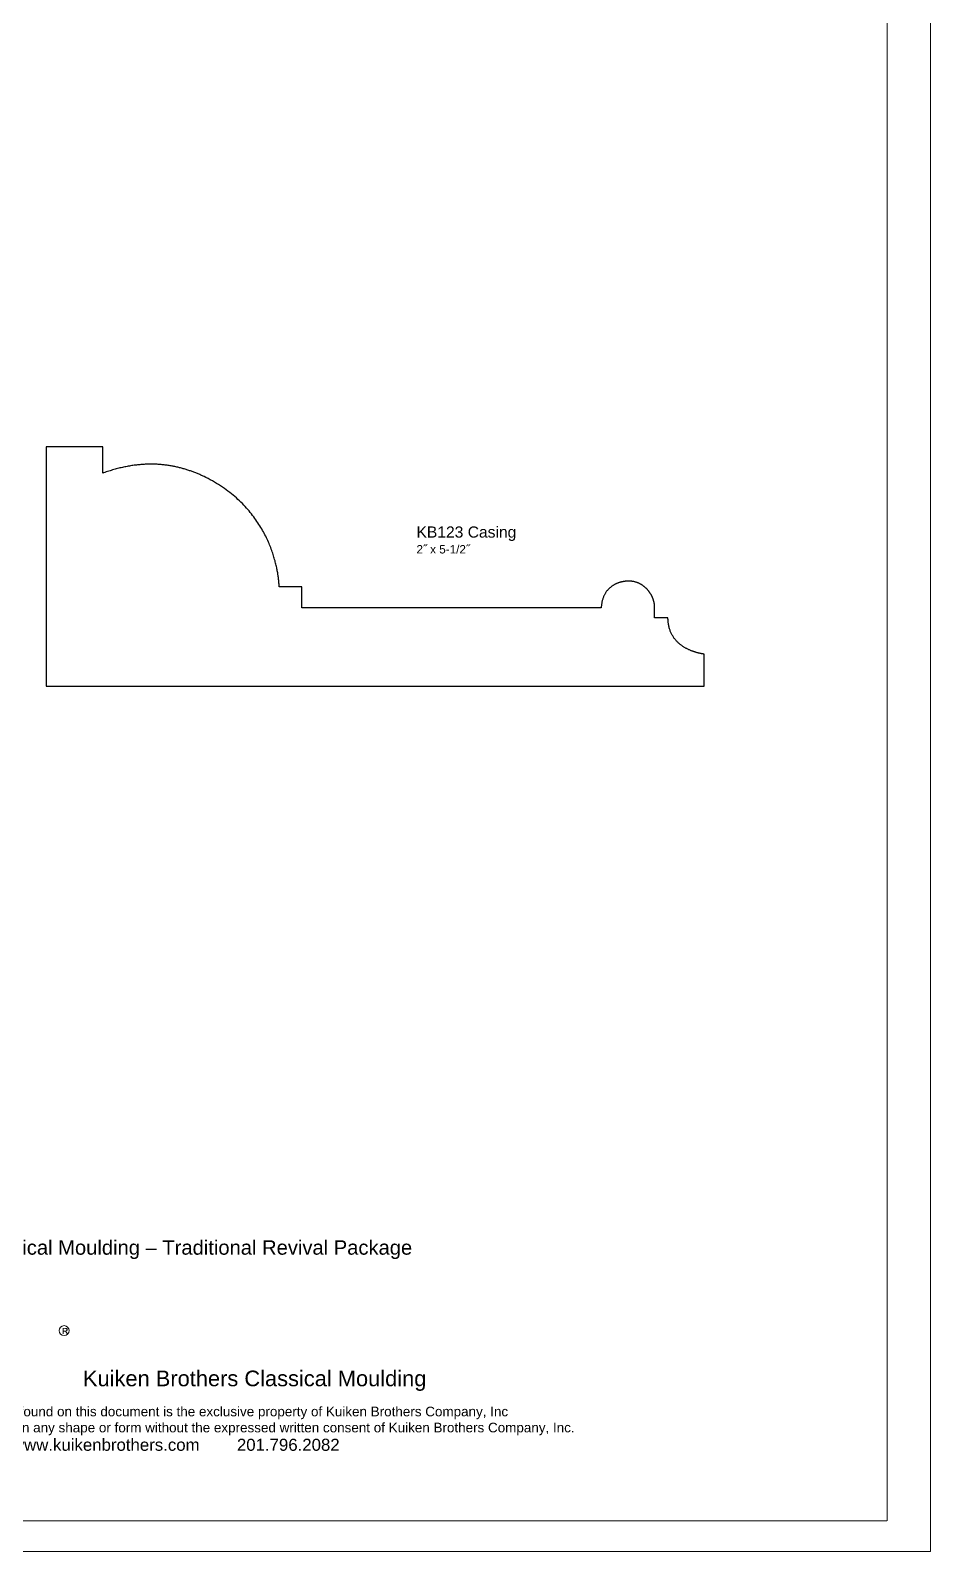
# Model space of a CAD drawing. Extents: x -4.3 to 9, y -5.5 to 16.6.
# Drawn here: x 1.49 to 8.98, y -5.5 to 7.15 of the extents above; entities that cross this region are included whole.
import ezdxf

# ---------------------------------------------------------------- set-up
doc = ezdxf.new("R2010")
doc.units = 0
doc.header["$MEASUREMENT"] = 0
doc.layers.add('DO NOT PLOT', color=2, linetype='Continuous', plot=False)
doc.layers.add('LAYER_1', color=7, linetype='Continuous')

# ---------------------------------------------------------------- blocks, each defined once
blk = doc.blocks.new('KB123 Casing')
at = {"flags": 128}
blk.add_lwpolyline([(0, 0.41748), (0, 0.39241), (0, 0.36788), (0, 0.34391), (0, 0.32052), (0, 0.29774), (0, 0.2756), (0, 0.25412), (0, 0.23332), (0, 0.21324), (0, 0.1939), (0, 0.17531), (0, 0.15752), (0, 0.14053), (0, 0.12439), (0, 0.10911), (0, 0.09471), (0, 0.08123), (0, 0.06869), (0, 0.05712), (0, 0.04653), (0, 0.03697), (0, 0.02844), (0, 0.02097), (0, 0.0146), (0, 0.00935), (0, 0.00524), (0, 0.00229), (0, 0.00054), (0, 0), (0.00192, 0), (0.00718, 0), (0.01571, 0), (0.02744, 0), (0.04231, 0), (0.06023, 0), (0.08114, 0), (0.10498, 0), (0.13167, 0), (0.16114, 0), (0.19332, 0), (0.22815, 0), (0.26555, 0), (0.30545, 0), (0.34779, 0), (0.3925, 0), (0.4395, 0), (0.48872, 0), (0.5401, 0), (0.59357, 0), (0.64905, 0), (0.70649, 0), (0.76579, 0), (0.82691, 0), (0.88977, 0), (0.95429, 0), (1.02041, 0), (1.08807, 0), (1.15718, 0), (1.22768, 0), (1.2995, 0), (1.37258, 0), (1.44683, 0), (1.5222, 0), (1.59861, 0), (1.67599, 0), (1.75427, 0), (1.83339, 0), (1.91327, 0), (1.99384, 0), (2.07504, 0), (2.1568, 0), (2.23903, 0), (2.32169, 0), (2.40469, 0), (2.48796, 0), (2.57145, 0), (2.65507, 0), (2.73875, 0), (2.82244, 0), (2.90605, 0), (2.98952, 0), (3.07278, 0), (3.15576, 0), (3.23839, 0), (3.3206, 0), (3.40231, 0), (3.48347, 0), (3.564, 0), (3.64384, 0), (3.7229, 0), (3.80113, 0), (3.87844, 0), (3.95478, 0), (4.03008, 0), (4.10426, 0), (4.17725, 0), (4.24899, 0), (4.3194, 0), (4.38842, 0), (4.45597, 0), (4.52199, 0), (4.5864, 0), (4.64914, 0), (4.71014, 0), (4.76933, 0), (4.82666, 0), (4.88196, 0), (4.93536, 0), (4.98656, 0), (5.03566, 0), (5.08246, 0), (5.12706, 0), (5.16926, 0), (5.20896, 0), (5.24616, 0), (5.28086, 0), (5.31286, 0), (5.34216, 0), (5.36866, 0), (5.39226, 0), (5.41296, 0), (5.43066, 0), (5.44536, 0), (5.45686, 0), (5.46516, 0), (5.47026, 0), (5.47196, 0), (5.47196, 0.00008), (5.47196, 0.00033), (5.47196, 0.00074), (5.47196, 0.0013), (5.47196, 0.00202), (5.47196, 0.00288), (5.47196, 0.00389), (5.47196, 0.00505), (5.47196, 0.00634), (5.47196, 0.00777), (5.47196, 0.00934), (5.47196, 0.01103), (5.47196, 0.01285), (5.47196, 0.01479), (5.47196, 0.01685), (5.47196, 0.01903), (5.47196, 0.02132), (5.47196, 0.02372), (5.47196, 0.02622), (5.47196, 0.02882), (5.47196, 0.03153), (5.47196, 0.03433), (5.47196, 0.03722), (5.47196, 0.0402), (5.47196, 0.04327), (5.47196, 0.04641), (5.47196, 0.04964), (5.47196, 0.05294), (5.47196, 0.05631), (5.47196, 0.05975), (5.47196, 0.06326), (5.47196, 0.06682), (5.47196, 0.07045), (5.47196, 0.07413), (5.47196, 0.07786), (5.47196, 0.08163), (5.47196, 0.08546), (5.47196, 0.08932), (5.47196, 0.09322), (5.47196, 0.09715), (5.47196, 0.10112), (5.47196, 0.10511), (5.47196, 0.10913), (5.47196, 0.11316), (5.47196, 0.11722), (5.47196, 0.12129), (5.47196, 0.12536), (5.47196, 0.12945), (5.47196, 0.13354), (5.47196, 0.13763), (5.47196, 0.14171), (5.47196, 0.14579), (5.47196, 0.14986), (5.47196, 0.15392), (5.47196, 0.15795), (5.47196, 0.16197), (5.47196, 0.16597), (5.47196, 0.16993), (5.47196, 0.17387), (5.47196, 0.17777), (5.47196, 0.18164), (5.47196, 0.18546), (5.47196, 0.18924), (5.47196, 0.19298), (5.47196, 0.19666), (5.47196, 0.20029), (5.47196, 0.20386), (5.47196, 0.20737), (5.47196, 0.21081), (5.47196, 0.21419), (5.47196, 0.21749), (5.47196, 0.22072), (5.47196, 0.22388), (5.47196, 0.22695), (5.47196, 0.22993), (5.47196, 0.23283), (5.47196, 0.23564), (5.47196, 0.23835), (5.47196, 0.24096), (5.47196, 0.24347), (5.47196, 0.24588), (5.47196, 0.24817), (5.47196, 0.25036), (5.47196, 0.25242), (5.47196, 0.25437), (5.47196, 0.2562), (5.47196, 0.2579), (5.47196, 0.25948), (5.47196, 0.26092), (5.47196, 0.26222), (5.47196, 0.26338), (5.47196, 0.26441), (5.47196, 0.26528), (5.47196, 0.26601), (5.47196, 0.26658), (5.47196, 0.267), (5.47196, 0.26725), (5.47196, 0.26735), (5.47186, 0.26736), (5.47156, 0.26738), (5.47116, 0.26743), (5.47056, 0.2675), (5.46976, 0.26759), (5.46876, 0.2677), (5.46766, 0.26784), (5.46636, 0.26801), (5.46486, 0.26821), (5.46326, 0.26843), (5.46146, 0.26869), (5.45956, 0.26898), (5.45756, 0.2693), (5.45536, 0.26966), (5.45306, 0.27005), (5.45056, 0.27049), (5.44806, 0.27096), (5.44536, 0.27147), (5.44246, 0.27203), (5.43956, 0.27263), (5.43656, 0.27327), (5.43336, 0.27397), (5.43006, 0.27471), (5.42676, 0.27549), (5.42326, 0.27633), (5.41976, 0.27722), (5.41606, 0.27817), (5.41236, 0.27917), (5.40856, 0.28022), (5.40466, 0.28134), (5.40076, 0.28251), (5.39666, 0.28374), (5.39256, 0.28503), (5.38846, 0.28639), (5.38426, 0.28781), (5.37996, 0.2893), (5.37566, 0.29086), (5.37126, 0.29248), (5.36686, 0.29417), (5.36246, 0.29594), (5.35796, 0.29778), (5.35346, 0.29969), (5.34896, 0.30168), (5.34436, 0.30375), (5.33976, 0.30589), (5.33516, 0.30811), (5.33056, 0.31042), (5.32596, 0.31281), (5.32136, 0.31528), (5.31676, 0.31783), (5.31216, 0.32048), (5.30756, 0.32321), (5.30296, 0.32603), (5.29836, 0.32895), (5.29376, 0.33195), (5.28926, 0.33505), (5.28466, 0.33824), (5.28026, 0.34153), (5.27576, 0.34492), (5.27136, 0.34841), (5.26696, 0.352), (5.26266, 0.35569), (5.25836, 0.35948), (5.25416, 0.36338), (5.24996, 0.36739), (5.24586, 0.3715), (5.24186, 0.37572), (5.23786, 0.38006), (5.23396, 0.3845), (5.23016, 0.38906), (5.22646, 0.39373), (5.22276, 0.39852), (5.21926, 0.40342), (5.21576, 0.40845), (5.21236, 0.41359), (5.20906, 0.41886), (5.20586, 0.42425), (5.20286, 0.42976), (5.19986, 0.4354), (5.19706, 0.44117), (5.19426, 0.44707), (5.19166, 0.45309), (5.18926, 0.45925), (5.18686, 0.46554), (5.18466, 0.47196), (5.18256, 0.47852), (5.18066, 0.48521), (5.17886, 0.49205), (5.17726, 0.49902), (5.17576, 0.50614), (5.17446, 0.51339), (5.17326, 0.5208), (5.17226, 0.52834), (5.17146, 0.53603), (5.17076, 0.54388), (5.17026, 0.55187), (5.16996, 0.56001), (5.16986, 0.5683), (5.16986, 0.56942), (5.16976, 0.56942), (5.16956, 0.56942), (5.16936, 0.56942), (5.16906, 0.56942), (5.16876, 0.56942), (5.16826, 0.56942), (5.16786, 0.56942), (5.16726, 0.56942), (5.16676, 0.56942), (5.16606, 0.56942), (5.16536, 0.56942), (5.16466, 0.56942), (5.16386, 0.56942), (5.16296, 0.56942), (5.16206, 0.56942), (5.16116, 0.56942), (5.16016, 0.56942), (5.15906, 0.56942), (5.15806, 0.56942), (5.15686, 0.56942), (5.15576, 0.56942), (5.15456, 0.56942), (5.15336, 0.56942), (5.15206, 0.56942), (5.15076, 0.56942), (5.14946, 0.56942), (5.14806, 0.56942), (5.14666, 0.56942), (5.14526, 0.56942), (5.14376, 0.56942), (5.14226, 0.56942), (5.14076, 0.56942), (5.13926, 0.56942), (5.13776, 0.56942), (5.13616, 0.56942), (5.13456, 0.56942), (5.13296, 0.56942), (5.13136, 0.56942), (5.12966, 0.56942), (5.12806, 0.56942), (5.12636, 0.56942), (5.12476, 0.56942), (5.12306, 0.56942), (5.12136, 0.56942), (5.11966, 0.56942), (5.11796, 0.56942), (5.11626, 0.56942), (5.11456, 0.56942), (5.11286, 0.56942), (5.11116, 0.56942), (5.10946, 0.56942), (5.10776, 0.56942), (5.10616, 0.56942), (5.10446, 0.56942), (5.10276, 0.56942), (5.10106, 0.56942), (5.09946, 0.56942), (5.09786, 0.56942), (5.09616, 0.56942), (5.09456, 0.56942), (5.09296, 0.56942), (5.09146, 0.56942), (5.08986, 0.56942), (5.08836, 0.56942), (5.08686, 0.56942), (5.08536, 0.56942), (5.08386, 0.56942), (5.08246, 0.56942), (5.08106, 0.56942), (5.07966, 0.56942), (5.07826, 0.56942), (5.07696, 0.56942), (5.07566, 0.56942), (5.07446, 0.56942), (5.07326, 0.56942), (5.07206, 0.56942), (5.07096, 0.56942), (5.06986, 0.56942), (5.06876, 0.56942), (5.06776, 0.56942), (5.06686, 0.56942), (5.06596, 0.56942), (5.06506, 0.56942), (5.06426, 0.56942), (5.06346, 0.56942), (5.06276, 0.56942), (5.06206, 0.56942), (5.06146, 0.56942), (5.06096, 0.56942), (5.06046, 0.56942), (5.06006, 0.56942), (5.05966, 0.56942), (5.05936, 0.56942), (5.05906, 0.56942), (5.05896, 0.56942), (5.05876, 0.56942), (5.05876, 0.56942), (5.05876, 0.56944), (5.05876, 0.56952), (5.05876, 0.56966), (5.05876, 0.56986), (5.05876, 0.57012), (5.05876, 0.57044), (5.05876, 0.57081), (5.05876, 0.57123), (5.05876, 0.57171), (5.05876, 0.57224), (5.05876, 0.57282), (5.05876, 0.57345), (5.05876, 0.57413), (5.05876, 0.57485), (5.05866, 0.57562), (5.05866, 0.57644), (5.05866, 0.57729), (5.05866, 0.57819), (5.05866, 0.57913), (5.05866, 0.5801), (5.05866, 0.58112), (5.05866, 0.58217), (5.05866, 0.58325), (5.05866, 0.58437), (5.05866, 0.58552), (5.05866, 0.5867), (5.05866, 0.58792), (5.05866, 0.58916), (5.05856, 0.59043), (5.05856, 0.59172), (5.05856, 0.59304), (5.05856, 0.59438), (5.05856, 0.59574), (5.05856, 0.59713), (5.05856, 0.59853), (5.05856, 0.59996), (5.05856, 0.6014), (5.05856, 0.60285), (5.05846, 0.60432), (5.05846, 0.60581), (5.05846, 0.6073), (5.05846, 0.60881), (5.05846, 0.61032), (5.05846, 0.61184), (5.05846, 0.61337), (5.05846, 0.61491), (5.05846, 0.61645), (5.05836, 0.61799), (5.05836, 0.61953), (5.05836, 0.62108), (5.05836, 0.62262), (5.05836, 0.62416), (5.05836, 0.6257), (5.05836, 0.62723), (5.05836, 0.62876), (5.05836, 0.63028), (5.05836, 0.63179), (5.05826, 0.63329), (5.05826, 0.63478), (5.05826, 0.63625), (5.05826, 0.63772), (5.05826, 0.63916), (5.05826, 0.64059), (5.05826, 0.64201), (5.05826, 0.6434), (5.05826, 0.64478), (5.05826, 0.64613), (5.05816, 0.64746), (5.05816, 0.64876), (5.05816, 0.65004), (5.05816, 0.6513), (5.05816, 0.65252), (5.05816, 0.65372), (5.05816, 0.65489), (5.05816, 0.65602), (5.05816, 0.65712), (5.05816, 0.65819), (5.05816, 0.65922), (5.05816, 0.66021), (5.05806, 0.66117), (5.05806, 0.66208), (5.05806, 0.66296), (5.05806, 0.66379), (5.05806, 0.66458), (5.05806, 0.66533), (5.05806, 0.66603), (5.05806, 0.66668), (5.05806, 0.66728), (5.05806, 0.66784), (5.05806, 0.66834), (5.05806, 0.66879), (5.05806, 0.66919), (5.05806, 0.66953), (5.05806, 0.66981), (5.05806, 0.67004), (5.05806, 0.67021), (5.05806, 0.67032), (5.05806, 0.67037), (5.05806, 0.67158), (5.05796, 0.67329), (5.05796, 0.67504), (5.05776, 0.67685), (5.05766, 0.67871), (5.05746, 0.68062), (5.05726, 0.68257), (5.05696, 0.68457), (5.05666, 0.68662), (5.05636, 0.68871), (5.05596, 0.69084), (5.05556, 0.69302), (5.05516, 0.69523), (5.05466, 0.69748), (5.05416, 0.69976), (5.05356, 0.70208), (5.05296, 0.70444), (5.05236, 0.70682), (5.05166, 0.70924), (5.05096, 0.71168), (5.05016, 0.71416), (5.04936, 0.71665), (5.04856, 0.71918), (5.04766, 0.72173), (5.04676, 0.72429), (5.04576, 0.72688), (5.04476, 0.72949), (5.04376, 0.73212), (5.04266, 0.73476), (5.04156, 0.73742), (5.04036, 0.74009), (5.03916, 0.74277), (5.03786, 0.74547), (5.03656, 0.74817), (5.03526, 0.75088), (5.03386, 0.7536), (5.03246, 0.75632), (5.03096, 0.75904), (5.02946, 0.76177), (5.02786, 0.76449), (5.02626, 0.76722), (5.02456, 0.76994), (5.02286, 0.77266), (5.02116, 0.77538), (5.01936, 0.77808), (5.01746, 0.78078), (5.01556, 0.78347), (5.01366, 0.78615), (5.01166, 0.78882), (5.00966, 0.79147), (5.00756, 0.79411), (5.00546, 0.79673), (5.00326, 0.79933), (5.00106, 0.80191), (4.99876, 0.80448), (4.99646, 0.80702), (4.99406, 0.80953), (4.99166, 0.81202), (4.98916, 0.81449), (4.98666, 0.81692), (4.98406, 0.81933), (4.98146, 0.8217), (4.97876, 0.82405), (4.97606, 0.82635), (4.97326, 0.82863), (4.97046, 0.83086), (4.96756, 0.83306), (4.96466, 0.83522), (4.96166, 0.83734), (4.95856, 0.83942), (4.95546, 0.84145), (4.95236, 0.84343), (4.94916, 0.84537), (4.94586, 0.84726), (4.94256, 0.84911), (4.93926, 0.8509), (4.93576, 0.85263), (4.93236, 0.85432), (4.92876, 0.85595), (4.92516, 0.85752), (4.92156, 0.85903), (4.91786, 0.86049), (4.91406, 0.86188), (4.91026, 0.86321), (4.90646, 0.86448), (4.90246, 0.86568), (4.89856, 0.86682), (4.89446, 0.86788), (4.89036, 0.86888), (4.88626, 0.86981), (4.88196, 0.87066), (4.87776, 0.87144), (4.87336, 0.87214), (4.86896, 0.87277), (4.86456, 0.87332), (4.86006, 0.87379), (4.85546, 0.87418), (4.85086, 0.87448), (4.84926, 0.87457), (4.84906, 0.87458), (4.84876, 0.87459), (4.84836, 0.87461), (4.84786, 0.87462), (4.84716, 0.87464), (4.84636, 0.87466), (4.84546, 0.87467), (4.84446, 0.87468), (4.84326, 0.87468), (4.84206, 0.87468), (4.84066, 0.87466), (4.83916, 0.87464), (4.83766, 0.8746), (4.83596, 0.87454), (4.83416, 0.87447), (4.83236, 0.87438), (4.83036, 0.87427), (4.82836, 0.87414), (4.82616, 0.87399), (4.82396, 0.87381), (4.82166, 0.87361), (4.81936, 0.87337), (4.81686, 0.87311), (4.81436, 0.87282), (4.81176, 0.87249), (4.80906, 0.87213), (4.80636, 0.87173), (4.80356, 0.8713), (4.80076, 0.87083), (4.79786, 0.87031), (4.79486, 0.86975), (4.79186, 0.86915), (4.78876, 0.8685), (4.78566, 0.86781), (4.78253, 0.86706), (4.77934, 0.86626), (4.77611, 0.86541), (4.77285, 0.86451), (4.76955, 0.86355), (4.76622, 0.86253), (4.76287, 0.86146), (4.75949, 0.86032), (4.75609, 0.85912), (4.75267, 0.85785), (4.74923, 0.85652), (4.74578, 0.85513), (4.74232, 0.85366), (4.73885, 0.85212), (4.73537, 0.85051), (4.73189, 0.84883), (4.72841, 0.84707), (4.72493, 0.84523), (4.72146, 0.84331), (4.71799, 0.84131), (4.71454, 0.83923), (4.7111, 0.83707), (4.70767, 0.83482), (4.70426, 0.83248), (4.70088, 0.83005), (4.69752, 0.82754), (4.69418, 0.82493), (4.69087, 0.82223), (4.6876, 0.81943), (4.68436, 0.81653), (4.68116, 0.81354), (4.678, 0.81044), (4.67488, 0.80724), (4.6718, 0.80394), (4.66877, 0.80053), (4.6658, 0.79702), (4.66288, 0.7934), (4.66001, 0.78966), (4.65721, 0.78582), (4.65446, 0.78186), (4.65178, 0.77778), (4.64917, 0.77359), (4.64662, 0.76928), (4.64415, 0.76485), (4.64175, 0.7603), (4.63944, 0.75562), (4.6372, 0.75082), (4.63504, 0.74589), (4.63297, 0.74083), (4.63099, 0.73564), (4.6291, 0.73032), (4.62731, 0.72487), (4.62561, 0.71928), (4.62401, 0.71355), (4.62251, 0.70769), (4.62112, 0.70169), (4.61983, 0.69554), (4.61866, 0.68925), (4.6176, 0.68282), (4.61665, 0.67624), (4.61582, 0.66951), (4.61511, 0.66263), (4.61453, 0.65559), (4.61405, 0.65274), (4.61236, 0.65274), (4.60917, 0.65274), (4.60451, 0.65274), (4.5984, 0.65274), (4.59089, 0.65274), (4.58201, 0.65274), (4.57177, 0.65274), (4.56023, 0.65274), (4.5474, 0.65274), (4.53332, 0.65274), (4.51803, 0.65274), (4.50155, 0.65274), (4.48391, 0.65274), (4.46515, 0.65274), (4.4453, 0.65274), (4.4244, 0.65274), (4.40246, 0.65274), (4.37953, 0.65274), (4.35563, 0.65274), (4.3308, 0.65274), (4.30507, 0.65274), (4.27847, 0.65274), (4.25103, 0.65274), (4.22278, 0.65274), (4.19376, 0.65274), (4.164, 0.65274), (4.13353, 0.65274), (4.10238, 0.65274), (4.07058, 0.65274), (4.03816, 0.65274), (4.00516, 0.65274), (3.97161, 0.65274), (3.93754, 0.65274), (3.90298, 0.65274), (3.86796, 0.65274), (3.83252, 0.65274), (3.79668, 0.65274), (3.76048, 0.65274), (3.72394, 0.65274), (3.68711, 0.65274), (3.65002, 0.65274), (3.61268, 0.65274), (3.57515, 0.65274), (3.53744, 0.65274), (3.49959, 0.65274), (3.46163, 0.65274), (3.42359, 0.65274), (3.38551, 0.65274), (3.34742, 0.65274), (3.30934, 0.65274), (3.27131, 0.65274), (3.23337, 0.65274), (3.19553, 0.65274), (3.15784, 0.65274), (3.12033, 0.65274), (3.08303, 0.65274), (3.04596, 0.65274), (3.00917, 0.65274), (2.97268, 0.65274), (2.93653, 0.65274), (2.90074, 0.65274), (2.86535, 0.65274), (2.83039, 0.65274), (2.79589, 0.65274), (2.76189, 0.65274), (2.72841, 0.65274), (2.69549, 0.65274), (2.66315, 0.65274), (2.63144, 0.65274), (2.60037, 0.65274), (2.56999, 0.65274), (2.54033, 0.65274), (2.51141, 0.65274), (2.48327, 0.65274), (2.45594, 0.65274), (2.42946, 0.65274), (2.40384, 0.65274), (2.37914, 0.65274), (2.35537, 0.65274), (2.33256, 0.65274), (2.31076, 0.65274), (2.28999, 0.65274), (2.27029, 0.65274), (2.25168, 0.65274), (2.23419, 0.65274), (2.21787, 0.65274), (2.20273, 0.65274), (2.18882, 0.65274), (2.17616, 0.65274), (2.16479, 0.65274), (2.15474, 0.65274), (2.14603, 0.65274), (2.1387, 0.65274), (2.13279, 0.65274), (2.12832, 0.65274), (2.12533, 0.65274), (2.12384, 0.65274), (2.12367, 0.65275), (2.12367, 0.65287), (2.12367, 0.65308), (2.12367, 0.65341), (2.12367, 0.65383), (2.12367, 0.65435), (2.12367, 0.65497), (2.12367, 0.65568), (2.12367, 0.65649), (2.12367, 0.65739), (2.12367, 0.65837), (2.12367, 0.65944), (2.12367, 0.6606), (2.12367, 0.66184), (2.12367, 0.66315), (2.12367, 0.66454), (2.12367, 0.66601), (2.12367, 0.66755), (2.12367, 0.66916), (2.12367, 0.67084), (2.12367, 0.67258), (2.12367, 0.67439), (2.12367, 0.67626), (2.12367, 0.67819), (2.12367, 0.68017), (2.12367, 0.68221), (2.12367, 0.6843), (2.12367, 0.68644), (2.12367, 0.68863), (2.12367, 0.69087), (2.12367, 0.69315), (2.12367, 0.69547), (2.12367, 0.69783), (2.12367, 0.70023), (2.12367, 0.70266), (2.12367, 0.70512), (2.12367, 0.70761), (2.12367, 0.71013), (2.12367, 0.71268), (2.12367, 0.71525), (2.12367, 0.71784), (2.12367, 0.72045), (2.12367, 0.72308), (2.12367, 0.72572), (2.12367, 0.72838), (2.12367, 0.73104), (2.12367, 0.73371), (2.12367, 0.73639), (2.12367, 0.73907), (2.12367, 0.74175), (2.12367, 0.74443), (2.12367, 0.74711), (2.12367, 0.74978), (2.12367, 0.75245), (2.12367, 0.7551), (2.12367, 0.75774), (2.12367, 0.76037), (2.12367, 0.76298), (2.12367, 0.76557), (2.12367, 0.76814), (2.12367, 0.77069), (2.12367, 0.77321), (2.12367, 0.77571), (2.12367, 0.77817), (2.12367, 0.7806), (2.12367, 0.783), (2.12367, 0.78536), (2.12367, 0.78768), (2.12367, 0.78996), (2.12367, 0.79219), (2.12367, 0.79438), (2.12367, 0.79652), (2.12367, 0.79861), (2.12367, 0.80065), (2.12367, 0.80264), (2.12367, 0.80457), (2.12367, 0.80644), (2.12367, 0.80824), (2.12367, 0.80999), (2.12367, 0.81166), (2.12367, 0.81327), (2.12367, 0.81481), (2.12367, 0.81628), (2.12367, 0.81767), (2.12367, 0.81899), (2.12367, 0.82023), (2.12367, 0.82138), (2.12367, 0.82245), (2.12367, 0.82344), (2.12367, 0.82433), (2.12367, 0.82514), (2.12367, 0.82585), (2.12367, 0.82647), (2.12367, 0.827), (2.12367, 0.82742), (2.12367, 0.82774), (2.12367, 0.82796), (2.12367, 0.82807), (2.12366, 0.82809), (2.12355, 0.82809), (2.12332, 0.82809), (2.12299, 0.82809), (2.12254, 0.82809), (2.12199, 0.82809), (2.12134, 0.82809), (2.12058, 0.82809), (2.11972, 0.82809), (2.11877, 0.82809), (2.11772, 0.82809), (2.11658, 0.82809), (2.11536, 0.82809), (2.11404, 0.82809), (2.11264, 0.82809), (2.11116, 0.82809), (2.10959, 0.82809), (2.10795, 0.82809), (2.10624, 0.82809), (2.10445, 0.82809), (2.10259, 0.82809), (2.10066, 0.82809), (2.09866, 0.82809), (2.09661, 0.82809), (2.09449, 0.82809), (2.09231, 0.82809), (2.09008, 0.82809), (2.08779, 0.82809), (2.08546, 0.82809), (2.08307, 0.82809), (2.08063, 0.82809), (2.07816, 0.82809), (2.07564, 0.82809), (2.07308, 0.82809), (2.07048, 0.82809), (2.06785, 0.82809), (2.06518, 0.82809), (2.06249, 0.82809), (2.05977, 0.82809), (2.05702, 0.82809), (2.05425, 0.82809), (2.05146, 0.82809), (2.04866, 0.82809), (2.04583, 0.82809), (2.043, 0.82809), (2.04015, 0.82809), (2.03729, 0.82809), (2.03443, 0.82809), (2.03156, 0.82809), (2.0287, 0.82809), (2.02583, 0.82809), (2.02297, 0.82809), (2.02011, 0.82809), (2.01726, 0.82809), (2.01442, 0.82809), (2.0116, 0.82809), (2.00879, 0.82809), (2.00599, 0.82809), (2.00322, 0.82809), (2.00047, 0.82809), (1.99775, 0.82809), (1.99505, 0.82809), (1.99238, 0.82809), (1.98975, 0.82809), (1.98714, 0.82809), (1.98458, 0.82809), (1.98205, 0.82809), (1.97957, 0.82809), (1.97713, 0.82809), (1.97474, 0.82809), (1.97239, 0.82809), (1.9701, 0.82809), (1.96786, 0.82809), (1.96567, 0.82809), (1.96355, 0.82809), (1.96148, 0.82809), (1.95948, 0.82809), (1.95754, 0.82809), (1.95567, 0.82809), (1.95388, 0.82809), (1.95215, 0.82809), (1.9505, 0.82809), (1.94892, 0.82809), (1.94743, 0.82809), (1.94602, 0.82809), (1.94469, 0.82809), (1.94345, 0.82809), (1.9423, 0.82809), (1.94124, 0.82809), (1.94027, 0.82809), (1.9394, 0.82809), (1.93863, 0.82809), (1.93797, 0.82809), (1.9374, 0.82809), (1.93694, 0.82809), (1.93659, 0.82809), (1.93635, 0.82809), (1.93622, 0.82809), (1.9362, 0.82812), (1.9362, 0.82846), (1.93619, 0.82917), (1.93618, 0.83025), (1.93615, 0.83169), (1.9361, 0.83349), (1.93604, 0.83563), (1.93595, 0.83812), (1.93583, 0.84095), (1.93567, 0.84411), (1.93548, 0.84759), (1.93525, 0.8514), (1.93498, 0.85552), (1.93465, 0.85994), (1.93428, 0.86467), (1.93384, 0.8697), (1.93335, 0.87502), (1.93279, 0.88063), (1.93216, 0.88651), (1.93146, 0.89267), (1.93068, 0.89909), (1.92982, 0.90578), (1.92888, 0.91272), (1.92785, 0.91991), (1.92673, 0.92735), (1.92551, 0.93503), (1.92419, 0.94294), (1.92276, 0.95107), (1.92123, 0.95943), (1.91959, 0.968), (1.91782, 0.97678), (1.91594, 0.98577), (1.91394, 0.99495), (1.9118, 1.00432), (1.90953, 1.01389), (1.90713, 1.02363), (1.90459, 1.03354), (1.9019, 1.04363), (1.89907, 1.05387), (1.89608, 1.06428), (1.89293, 1.07483), (1.88963, 1.08553), (1.88616, 1.09637), (1.88253, 1.10735), (1.87872, 1.11845), (1.87474, 1.12967), (1.87057, 1.14101), (1.86623, 1.15246), (1.86169, 1.16401), (1.85696, 1.17567), (1.85204, 1.18741), (1.84692, 1.19925), (1.84159, 1.21116), (1.83606, 1.22315), (1.83031, 1.23521), (1.82435, 1.24733), (1.81817, 1.25951), (1.81176, 1.27174), (1.80513, 1.28402), (1.79827, 1.29634), (1.79117, 1.30869), (1.78383, 1.32107), (1.77624, 1.33347), (1.76841, 1.34589), (1.76033, 1.35833), (1.752, 1.37076), (1.7434, 1.3832), (1.73454, 1.39563), (1.72541, 1.40805), (1.71601, 1.42045), (1.70634, 1.43283), (1.69639, 1.44518), (1.68615, 1.45749), (1.67563, 1.46976), (1.66481, 1.48198), (1.6537, 1.49415), (1.64229, 1.50626), (1.63058, 1.51831), (1.61856, 1.53028), (1.60623, 1.54218), (1.59359, 1.554), (1.58062, 1.56573), (1.56733, 1.57737), (1.55372, 1.5889), (1.53977, 1.60033), (1.52549, 1.61165), (1.51087, 1.62285), (1.49591, 1.63393), (1.4806, 1.64488), (1.46494, 1.6557), (1.44893, 1.66637), (1.43256, 1.6769), (1.41582, 1.68728), (1.39872, 1.6975), (1.38125, 1.70755), (1.3634, 1.71744), (1.34517, 1.72715), (1.32656, 1.73667), (1.31168, 1.74398), (1.30487, 1.74714), (1.29804, 1.75026), (1.29117, 1.75334), (1.28427, 1.7564), (1.27734, 1.75941), (1.27037, 1.76239), (1.26338, 1.76533), (1.25635, 1.76824), (1.24929, 1.7711), (1.2422, 1.77393), (1.23507, 1.77671), (1.22791, 1.77945), (1.22072, 1.78215), (1.2135, 1.78481), (1.20624, 1.78743), (1.19894, 1.78999), (1.19161, 1.79252), (1.18425, 1.79499), (1.17686, 1.79742), (1.16942, 1.7998), (1.16196, 1.80214), (1.15446, 1.80442), (1.14692, 1.80665), (1.13935, 1.80883), (1.13174, 1.81096), (1.12409, 1.81304), (1.11641, 1.81506), (1.1087, 1.81703), (1.10094, 1.81894), (1.09315, 1.82079), (1.08532, 1.82259), (1.07746, 1.82433), (1.06956, 1.82602), (1.06162, 1.82764), (1.05364, 1.8292), (1.04562, 1.8307), (1.03757, 1.83214), (1.02948, 1.83352), (1.02135, 1.83483), (1.01318, 1.83608), (1.00497, 1.83726), (0.99672, 1.83838), (0.98843, 1.83943), (0.9801, 1.84041), (0.97174, 1.84133), (0.96333, 1.84217), (0.95488, 1.84295), (0.94639, 1.84365), (0.93786, 1.84428), (0.92929, 1.84484), (0.92068, 1.84533), (0.91203, 1.84574), (0.90334, 1.84608), (0.8946, 1.84634), (0.88582, 1.84652), (0.87701, 1.84663), (0.86814, 1.84666), (0.85924, 1.84661), (0.85029, 1.84648), (0.8413, 1.84627), (0.83227, 1.84597), (0.82319, 1.8456), (0.81407, 1.84514), (0.80491, 1.8446), (0.7957, 1.84397), (0.78645, 1.84325), (0.77715, 1.84246), (0.76781, 1.84157), (0.75843, 1.84059), (0.749, 1.83953), (0.73952, 1.83838), (0.73, 1.83713), (0.72043, 1.8358), (0.71082, 1.83437), (0.70116, 1.83285), (0.69146, 1.83123), (0.68171, 1.82952), (0.67191, 1.82772), (0.66206, 1.82582), (0.65217, 1.82382), (0.64223, 1.82172), (0.63225, 1.81953), (0.62221, 1.81723), (0.61213, 1.81484), (0.602, 1.81234), (0.59183, 1.80974), (0.5816, 1.80704), (0.57132, 1.80423), (0.561, 1.80132), (0.55063, 1.79831), (0.54021, 1.79519), (0.52973, 1.79196), (0.51921, 1.78863), (0.50864, 1.78518), (0.49802, 1.78163), (0.48735, 1.77796), (0.47663, 1.77419), (0.46873, 1.77136), (0.46873, 1.77146), (0.46873, 1.7717), (0.46873, 1.77206), (0.46873, 1.77256), (0.46873, 1.77318), (0.46873, 1.77392), (0.46873, 1.77478), (0.46873, 1.77575), (0.46873, 1.77684), (0.46873, 1.77804), (0.46873, 1.77935), (0.46873, 1.78076), (0.46873, 1.78228), (0.46873, 1.78389), (0.46873, 1.7856), (0.46873, 1.78741), (0.46873, 1.78931), (0.46873, 1.79129), (0.46873, 1.79336), (0.46873, 1.79552), (0.46873, 1.79775), (0.46873, 1.80006), (0.46873, 1.80245), (0.46873, 1.8049), (0.46873, 1.80743), (0.46873, 1.81002), (0.46873, 1.81268), (0.46873, 1.81539), (0.46873, 1.81817), (0.46873, 1.821), (0.46873, 1.82388), (0.46873, 1.82681), (0.46873, 1.82979), (0.46873, 1.83281), (0.46873, 1.83587), (0.46873, 1.83897), (0.46873, 1.84211), (0.46873, 1.84528), (0.46873, 1.84847), (0.46873, 1.8517), (0.46873, 1.85495), (0.46873, 1.85822), (0.46873, 1.86151), (0.46873, 1.86482), (0.46873, 1.86814), (0.46873, 1.87147), (0.46873, 1.87481), (0.46873, 1.87815), (0.46873, 1.8815), (0.46873, 1.88484), (0.46873, 1.88819), (0.46873, 1.89152), (0.46873, 1.89485), (0.46873, 1.89816), (0.46873, 1.90146), (0.46873, 1.90474), (0.46873, 1.90801), (0.46873, 1.91125), (0.46873, 1.91446), (0.46873, 1.91765), (0.46873, 1.9208), (0.46873, 1.92392), (0.46873, 1.927), (0.46873, 1.93005), (0.46873, 1.93305), (0.46873, 1.936), (0.46873, 1.93891), (0.46873, 1.94177), (0.46873, 1.94457), (0.46873, 1.94732), (0.46873, 1.95001), (0.46873, 1.95263), (0.46873, 1.9552), (0.46873, 1.95769), (0.46873, 1.96011), (0.46873, 1.96247), (0.46873, 1.96474), (0.46873, 1.96694), (0.46873, 1.96905), (0.46873, 1.97108), (0.46873, 1.97303), (0.46873, 1.97488), (0.46873, 1.97665), (0.46873, 1.97831), (0.46873, 1.97988), (0.46873, 1.98135), (0.46873, 1.98271), (0.46873, 1.98397), (0.46873, 1.98512), (0.46873, 1.98616), (0.46873, 1.98708), (0.46873, 1.98788), (0.46873, 1.98857), (0.46873, 1.98913), (0.46873, 1.98956), (0.46873, 1.98987), (0.46873, 1.99004), (0.46873, 1.99009), (0.46852, 1.99009), (0.46804, 1.99009), (0.46727, 1.99009), (0.46623, 1.99009), (0.46492, 1.99009), (0.46335, 1.99009), (0.46152, 1.99009), (0.45945, 1.99009), (0.45713, 1.99009), (0.45457, 1.99009), (0.45179, 1.99009), (0.44877, 1.99009), (0.44554, 1.99009), (0.44209, 1.99009), (0.43844, 1.99009), (0.43458, 1.99009), (0.43053, 1.99009), (0.42629, 1.99009), (0.42187, 1.99009), (0.41726, 1.99009), (0.41249, 1.99009), (0.40754, 1.99009), (0.40244, 1.99009), (0.39719, 1.99009), (0.39178, 1.99009), (0.38624, 1.99009), (0.38056, 1.99009), (0.37474, 1.99009), (0.36881, 1.99009), (0.36275, 1.99009), (0.35659, 1.99009), (0.35031, 1.99009), (0.34394, 1.99009), (0.33747, 1.99009), (0.33091, 1.99009), (0.32427, 1.99009), (0.31756, 1.99009), (0.31077, 1.99009), (0.30392, 1.99009), (0.29701, 1.99009), (0.29005, 1.99009), (0.28304, 1.99009), (0.27599, 1.99009), (0.26891, 1.99009), (0.26179, 1.99009), (0.25466, 1.99009), (0.2475, 1.99009), (0.24034, 1.99009), (0.23317, 1.99009), (0.226, 1.99009), (0.21884, 1.99009), (0.21169, 1.99009), (0.20456, 1.99009), (0.19746, 1.99009), (0.19038, 1.99009), (0.18335, 1.99009), (0.17635, 1.99009), (0.16941, 1.99009), (0.16252, 1.99009), (0.15569, 1.99009), (0.14892, 1.99009), (0.14223, 1.99009), (0.13562, 1.99009), (0.12909, 1.99009), (0.12265, 1.99009), (0.11631, 1.99009), (0.11007, 1.99009), (0.10394, 1.99009), (0.09793, 1.99009), (0.09203, 1.99009), (0.08626, 1.99009), (0.08063, 1.99009), (0.07513, 1.99009), (0.06977, 1.99009), (0.06457, 1.99009), (0.05952, 1.99009), (0.05463, 1.99009), (0.04991, 1.99009), (0.04537, 1.99009), (0.041, 1.99009), (0.03682, 1.99009), (0.03284, 1.99009), (0.02905, 1.99009), (0.02546, 1.99009), (0.02209, 1.99009), (0.01892, 1.99009), (0.01599, 1.99009), (0.01328, 1.99009), (0.0108, 1.99009), (0.00856, 1.99009), (0.00657, 1.99009), (0.00483, 1.99009), (0.00334, 1.99009), (0.00212, 1.99009), (0.00117, 1.99009), (0.0005, 1.99009), (0.0001, 1.99009), (0, 1.99008), (0, 1.9893), (0, 1.9873), (0, 1.98412), (0, 1.97978), (0, 1.9743), (0, 1.96771), (0, 1.96003), (0, 1.95129), (0, 1.94152), (0, 1.93073), (0, 1.91896), (0, 1.90623), (0, 1.89257), (0, 1.878), (0, 1.86254), (0, 1.84623), (0, 1.82908), (0, 1.81112), (0, 1.79238), (0, 1.77289), (0, 1.75266), (0, 1.73173), (0, 1.71011), (0, 1.68784), (0, 1.66494), (0, 1.64143), (0, 1.61735), (0, 1.59271), (0, 1.56754), (0, 1.54186), (0, 1.51571), (0, 1.48911), (0, 1.46207), (0, 1.43464), (0, 1.40682), (0, 1.37866), (0, 1.35017), (0, 1.32137), (0, 1.2923), (0, 1.26298), (0, 1.23344), (0, 1.20369), (0, 1.17377), (0, 1.1437), (0, 1.11351), (0, 1.08322), (0, 1.05285), (0, 1.02244), (0, 0.992), (0, 0.96157), (0, 0.93116), (0, 0.90081), (0, 0.87053), (0, 0.84036), (0, 0.81032), (0, 0.78043), (0, 0.75072), (0, 0.72122), (0, 0.69195), (0, 0.66293), (0, 0.6342), (0, 0.60577), (0, 0.57767), (0, 0.54993), (0, 0.52258), (0, 0.49563), (0, 0.46911), (0, 0.44305)], close=True, dxfattribs=at)

msp = doc.modelspace()

# ---------------------------------------------------------------- linework, layer by layer
at = {"linetype": 'Continuous', "lineweight": 0}
msp.add_circle((1.774, -3.663), 0.0413, dxfattribs=at)
at = {"layer": 'DO NOT PLOT', "linetype": 'Continuous', "lineweight": 0}
for p, q in [((8.98, 16.65), (8.98, -5.5)), ((-4.25, -5.5), (8.978, -5.5))]:
    msp.add_line(p, q, dxfattribs=at)
at = {"layer": 'LAYER_1', "color": 7, "lineweight": 0}
for points in [[(8.618, 16.166), (8.618, 16.166), (8.618, -5.244), (8.618, -5.244)], [(8.617, -5.244), (8.617, -5.244), (-3.784, -5.244), (-3.784, -5.244)]]:
    msp.add_open_spline(points, degree=3, dxfattribs=at)

# ---------------------------------------------------------------- block references
at = {"linetype": 'Continuous'}
msp.add_blockref('KB123 Casing', (1.626, 1.694), dxfattribs=at)

# ---------------------------------------------------------------- texts
at = {"linetype": 'Continuous', "lineweight": 0}
for s, insert, char_height, width, attachment_point in [('{\\fArial|b0|i0|c0|p34;\\W8.6527; \\W1;KB123 Casing\\P\\H0.75x;\\W5.7685;  \\W1;2˝ x 5-1/2˝\\H1.3333x;\\P\\W9.9529;  }', (4.392, 3.023), 0.093, 1.43704, 1), ('{\\fArial|b0|i0|c0|p34;KB Classical Moulding – Traditional Revival Package\\P\\H0.75x;\\P\\H1.3333x;\\P\\P\\P\\H0.66667x;\\P\\H1.6249x;                          Kuiken Brothers Classical Moulding\\P\\H0.38464x;\\P\\H1.6x;CONFIDENTIAL: All material found on this document is the exclusive property of Kuiken Brothers Company, Inc\\PThis may not be duplicated or replicated in any shape or form without the expressed written consent of Kuiken Brothers Company, Inc. \\P\\H1.25x;www.kuikenbrothers.com        201.796.2082\\H1.2x;\\P\\H0.75x;\\P\\H1.3333x;\\P\\P\\P\\H0.66667x;\\P\\H1.6249x;\\P\\H0.38464x;\\P\\H1.6x;\\P}', (2.703, -2.912), 0.12, 11.12402, 2), ('{\\fArial|b1|i0|c0|p34;R}', (1.757, -3.64), 0.05, 0.1219, 1)]:
    msp.add_mtext(s, dxfattribs=dict(at, insert=insert, char_height=char_height, width=width, attachment_point=attachment_point))

doc.saveas('drawing.dxf')
